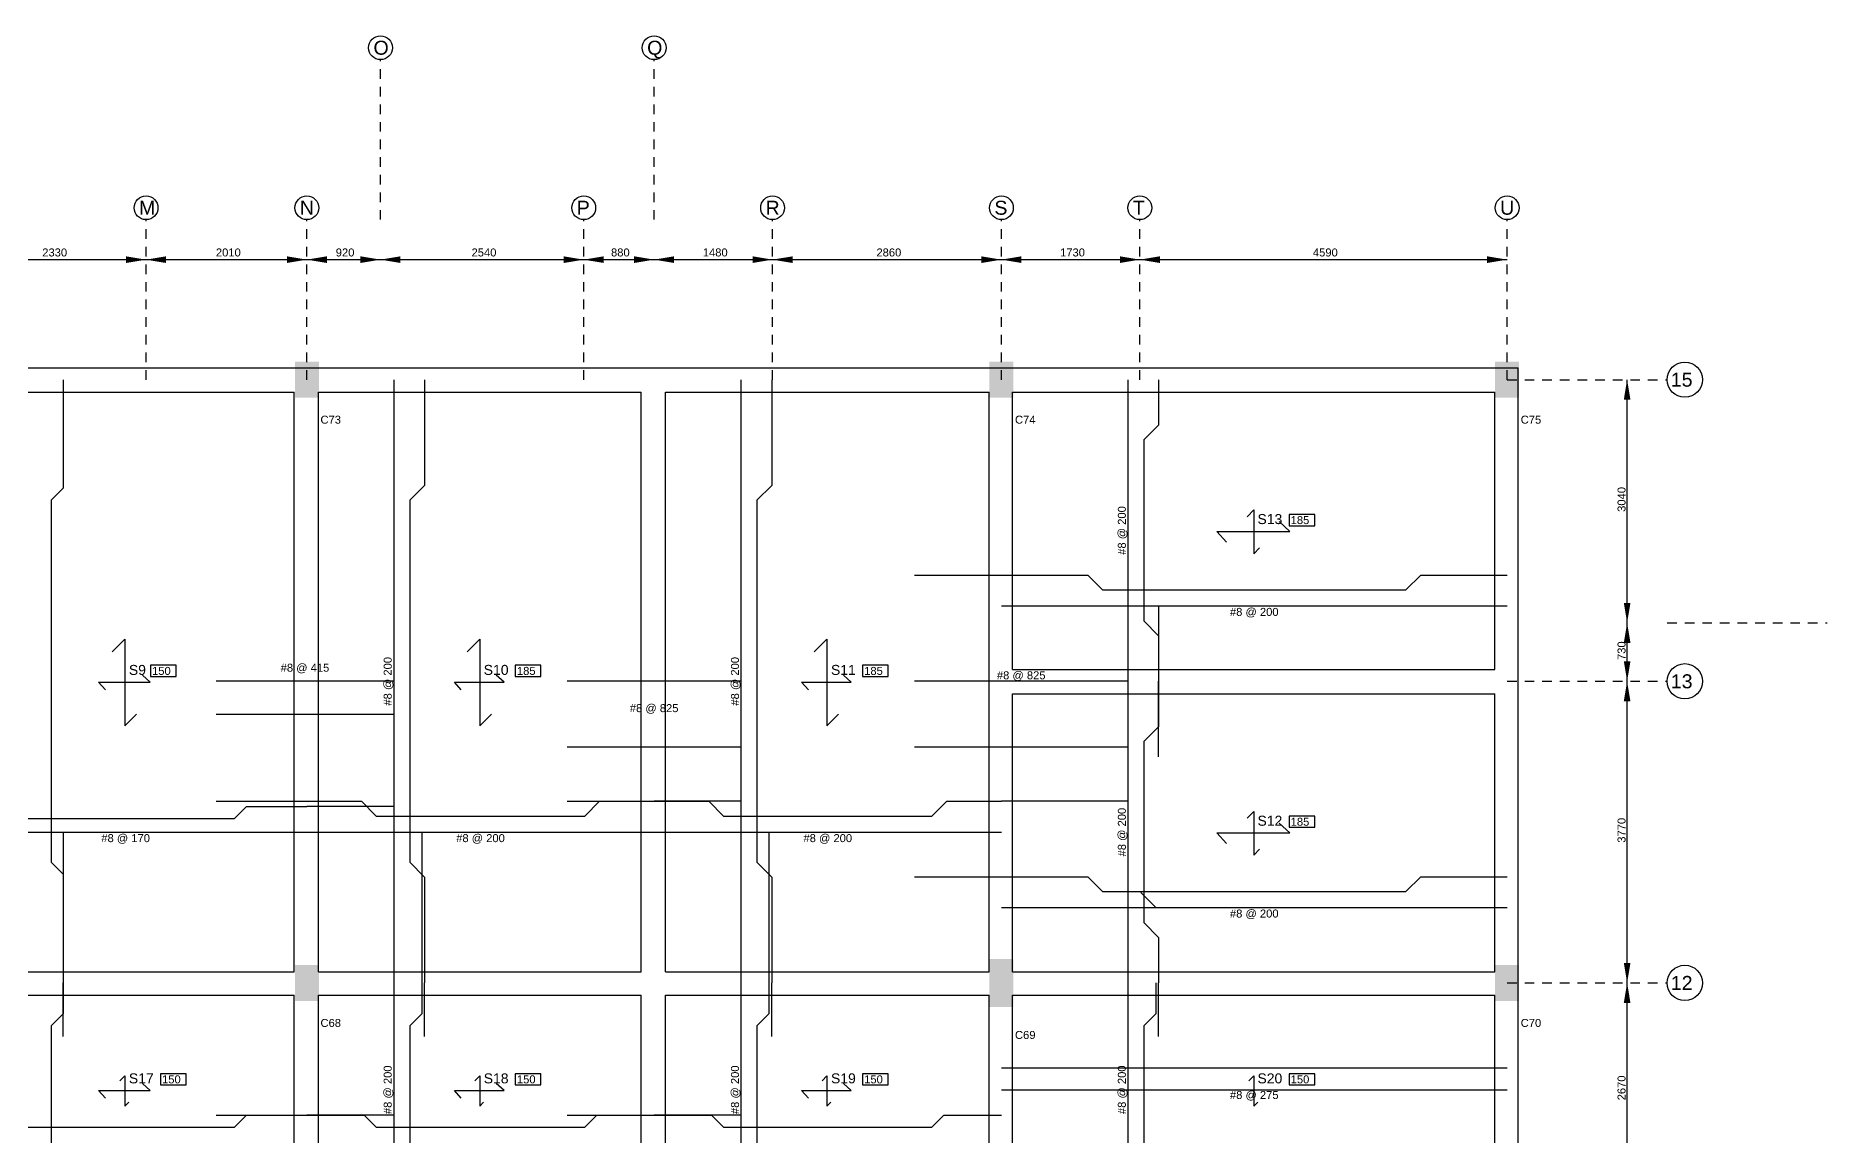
# Model space of a CAD drawing. Extents: x 26.9 to 91.8, y -5 to 59.7.
# Drawn here: x 47.17 to 69.56, y 45.94 to 59.68 of the extents above; entities that cross this region are included whole.
import ezdxf
from ezdxf.enums import TextEntityAlignment as Align

# ---------------------------------------------------------------- set-up
doc = ezdxf.new("R2010")
doc.units = 0
doc.linetypes.add('ACAD_ISO02W100', pattern=[15, 12, -3])
for name, color, linetype in [('CenterLine', 253, 'CONTINUOUS'), ('Column_Name', 4, 'CONTINUOUS'), ('Columns', 6, 'CONTINUOUS'), ('Grid_Dimension', 7, 'CONTINUOUS'), ('GridName', 7, 'CONTINUOUS'), ('Layout', 2, 'CONTINUOUS'), ('Reinforcement-Extra', 140, 'CONTINUOUS'), ('Reinforcement-Xdir', 1, 'CONTINUOUS'), ('Reinforcement-Ydir', 3, 'CONTINUOUS'), ('Slab_Icon', 6, 'CONTINUOUS'), ('Slab_Name', 4, 'CONTINUOUS'), ('Slab_Thick', 4, 'CONTINUOUS')]:
    doc.layers.add(name, color=color, linetype=linetype)
doc.styles.add('STRUDS_Arial', font='ARIAL.TTF', dxfattribs={"height": 0.04})
doc.styles.add('stylebar', font='ARIAL.TTF', dxfattribs={"height": 0.04})

msp = doc.modelspace()

# ---------------------------------------------------------------- linework, layer by layer
at = {"layer": 'CenterLine', "linetype": 'ACAD_ISO02W100', "ltscale": 0.01}
for p, q in [((51.478, 57.38), (51.478, 59.38)), ((54.898, 57.38), (54.898, 59.38)), ((48.548, 55.38), (48.548, 57.38)), ((50.558, 55.38), (50.558, 57.38)), ((54.018, 55.38), (54.018, 57.38)), ((56.378, 55.38), (56.378, 57.38)), ((59.238, 55.38), (59.238, 57.38)), ((60.968, 55.38), (60.968, 57.38)), ((65.558, 55.38), (65.558, 57.38)), ((65.558, 55.38), (67.558, 55.38)), ((67.558, 52.34), (69.558, 52.34)), ((65.558, 51.61), (67.558, 51.61)), ((65.558, 47.84), (67.558, 47.84))]:
    msp.add_line(p, q, dxfattribs=at)
at = {"layer": 'Columns'}
for points in [[(50.408, 55.155), (50.408, 55.605), (50.708, 55.155), (50.708, 55.605)], [(59.088, 55.155), (59.088, 55.605), (59.388, 55.155), (59.388, 55.605)], [(65.408, 55.155), (65.408, 55.605), (65.708, 55.155), (65.708, 55.605)], [(59.088, 47.54), (59.088, 48.14), (59.388, 47.54), (59.388, 48.14)], [(50.408, 47.615), (50.408, 48.065), (50.708, 47.615), (50.708, 48.065)], [(65.408, 47.615), (65.408, 48.065), (65.708, 47.615), (65.708, 48.065)]]:
    msp.add_solid(points, dxfattribs=at)
at = {"layer": 'Grid_Dimension'}
for p, q in [((46.218, 56.88), (48.548, 56.88)), ((48.548, 56.88), (50.558, 56.88)), ((50.558, 56.88), (51.478, 56.88)), ((51.478, 56.88), (54.018, 56.88)), ((54.018, 56.88), (54.898, 56.88)), ((54.898, 56.88), (56.378, 56.88)), ((56.378, 56.88), (59.238, 56.88)), ((59.238, 56.88), (60.968, 56.88)), ((60.968, 56.88), (65.558, 56.88)), ((67.058, 52.34), (67.058, 55.38)), ((67.058, 51.61), (67.058, 52.34)), ((67.058, 47.84), (67.058, 51.61)), ((67.058, 45.17), (67.058, 47.84))]:
    msp.add_line(p, q, dxfattribs=at)
for points in [[(48.548, 56.88), (48.298, 56.9216), (48.548, 56.88), (48.298, 56.8384)], [(48.548, 56.88), (48.798, 56.9216), (48.548, 56.88), (48.798, 56.8384)], [(50.558, 56.88), (50.308, 56.9216), (50.558, 56.88), (50.308, 56.8384)], [(50.558, 56.88), (50.808, 56.9216), (50.558, 56.88), (50.808, 56.8384)], [(51.478, 56.88), (51.228, 56.9216), (51.478, 56.88), (51.228, 56.8384)], [(51.478, 56.88), (51.728, 56.9216), (51.478, 56.88), (51.728, 56.8384)], [(54.018, 56.88), (53.768, 56.9216), (54.018, 56.88), (53.768, 56.8384)], [(54.018, 56.88), (54.268, 56.9216), (54.018, 56.88), (54.268, 56.8384)], [(54.898, 56.88), (54.648, 56.9216), (54.898, 56.88), (54.648, 56.8384)], [(54.898, 56.88), (55.148, 56.9216), (54.898, 56.88), (55.148, 56.8384)], [(56.378, 56.88), (56.128, 56.9216), (56.378, 56.88), (56.128, 56.8384)], [(56.378, 56.88), (56.628, 56.9216), (56.378, 56.88), (56.628, 56.8384)], [(59.238, 56.88), (58.988, 56.9216), (59.238, 56.88), (58.988, 56.8384)], [(59.238, 56.88), (59.488, 56.9216), (59.238, 56.88), (59.488, 56.8384)], [(60.968, 56.88), (60.718, 56.9216), (60.968, 56.88), (60.718, 56.8384)], [(60.968, 56.88), (61.218, 56.9216), (60.968, 56.88), (61.218, 56.8384)], [(65.558, 56.88), (65.308, 56.9216), (65.558, 56.88), (65.308, 56.8384)], [(67.058, 55.38), (67.0164, 55.13), (67.058, 55.38), (67.0996, 55.13)], [(67.058, 52.34), (67.0164, 52.59), (67.058, 52.34), (67.0996, 52.59)], [(67.058, 52.34), (67.0164, 52.09), (67.058, 52.34), (67.0996, 52.09)], [(67.058, 51.61), (67.0164, 51.86), (67.058, 51.61), (67.0996, 51.86)], [(67.058, 51.61), (67.0164, 51.36), (67.058, 51.61), (67.0996, 51.36)], [(67.058, 47.84), (67.0164, 48.09), (67.058, 47.84), (67.0996, 48.09)], [(67.058, 47.84), (67.0164, 47.59), (67.058, 47.84), (67.0996, 47.59)]]:
    msp.add_solid(points, dxfattribs=at)
at = {"layer": 'GridName'}
for centre, radius in [((51.478, 59.5287), 0.1487), ((54.898, 59.5287), 0.1487), ((48.548, 57.5287), 0.1487), ((50.558, 57.5287), 0.1487), ((54.018, 57.5287), 0.1487), ((56.378, 57.5287), 0.1487), ((59.238, 57.5287), 0.1487), ((60.968, 57.5287), 0.1487), ((65.558, 57.5287), 0.1487), ((67.7787, 55.38), 0.2207), ((67.7787, 51.61), 0.2207), ((67.7787, 47.84), 0.2207)]:
    msp.add_circle(centre, radius, dxfattribs=at)
at = {"layer": 'Layout'}
for p, q in [((45.8767, 55.526), (50.7014, 55.526)), ((50.3976, 55.526), (55.0399, 55.526)), ((54.7361, 55.526), (59.3785, 55.526)), ((59.0868, 55.526), (65.6979, 55.526)), ((65.6979, 51.4549), (65.6979, 55.526)), ((46.1684, 55.2222), (50.3976, 55.2222)), ((50.3976, 47.9792), (50.3976, 55.2222)), ((50.7014, 47.9792), (50.7014, 55.2222)), ((50.7014, 55.2222), (54.7361, 55.2222)), ((54.7361, 47.9792), (54.7361, 55.2222)), ((55.0399, 47.9792), (55.0399, 55.2222)), ((55.0399, 55.2222), (59.0868, 55.2222)), ((59.0868, 51.4549), (59.0868, 55.2222)), ((59.3785, 51.7587), (59.3785, 55.2222)), ((59.3785, 55.2222), (65.4063, 55.2222)), ((65.4063, 51.7587), (65.4063, 55.2222)), ((59.0868, 47.9792), (59.0868, 51.7587)), ((59.3785, 51.7587), (65.4063, 51.7587)), ((65.6979, 47.6875), (65.6979, 51.7587)), ((59.3785, 47.9792), (59.3785, 51.4549)), ((59.3785, 51.4549), (65.4063, 51.4549)), ((65.4063, 47.9792), (65.4063, 51.4549)), ((46.1684, 47.9792), (50.3976, 47.9792)), ((50.7014, 47.9792), (54.7361, 47.9792)), ((55.0399, 47.9792), (59.0868, 47.9792)), ((59.3785, 47.9792), (65.4063, 47.9792)), ((65.6979, 45.0139), (65.6979, 47.9792)), ((46.1684, 47.6875), (50.3976, 47.6875)), ((50.3976, 45.3177), (50.3976, 47.6875)), ((50.7014, 47.6875), (54.7361, 47.6875)), ((50.7014, 45.3177), (50.7014, 47.6875)), ((54.7361, 45.3177), (54.7361, 47.6875)), ((55.0399, 47.6875), (59.0868, 47.6875)), ((55.0399, 45.3177), (55.0399, 47.6875)), ((59.0868, 45.3177), (59.0868, 47.6875)), ((59.3785, 47.6875), (65.4063, 47.6875)), ((59.3785, 45.3177), (59.3785, 47.6875)), ((65.4063, 45.3177), (65.4063, 47.6875))]:
    msp.add_line(p, q, dxfattribs=at)
at = {"layer": 'Reinforcement-Extra'}
for p, q in [((51.643, 51.61), (49.4255, 51.61)), ((55.983, 51.61), (53.813, 51.61)), ((60.818, 51.61), (58.153, 51.61)), ((51.643, 51.195), (49.4255, 51.195)), ((55.983, 50.785), (53.813, 50.785)), ((60.818, 50.785), (58.153, 50.785))]:
    msp.add_line(p, q, dxfattribs=at)
at = {"layer": 'Reinforcement-Xdir'}
for p, q in [((60.818, 55.38), (60.818, 51.61)), ((61.203, 55.38), (61.203, 55.38)), ((61.203, 55.38), (61.203, 54.811)), ((61.203, 54.811), (61.018, 54.626)), ((61.018, 54.626), (61.018, 52.364)), ((61.203, 52.5525), (61.203, 51.61)), ((61.018, 52.364), (61.203, 52.179)), ((61.203, 52.179), (61.203, 51.61)), ((60.818, 51.61), (60.818, 47.84)), ((61.203, 51.61), (61.203, 51.041)), ((61.203, 50.6675), (61.203, 51.61)), ((61.203, 51.041), (61.018, 50.856)), ((61.018, 50.856), (61.018, 48.594)), ((49.4255, 50.11), (50.558, 50.11)), ((49.652, 49.895), (49.802, 50.045)), ((49.802, 50.045), (50.558, 50.045)), ((50.558, 50.11), (51.241, 50.11)), ((51.643, 50.045), (50.558, 50.045)), ((51.241, 50.11), (51.426, 49.925)), ((51.426, 49.925), (54.03, 49.925)), ((53.813, 50.11), (54.898, 50.11)), ((54.03, 49.925), (54.215, 50.11)), ((54.215, 50.11), (54.898, 50.11)), ((55.983, 50.11), (54.898, 50.11)), ((54.898, 50.11), (55.581, 50.11)), ((55.581, 50.11), (55.766, 49.925)), ((55.766, 49.925), (58.37, 49.925)), ((58.37, 49.925), (58.555, 50.11)), ((58.555, 50.11), (59.238, 50.11)), ((60.818, 50.11), (59.238, 50.11)), ((46.028, 49.725), (50.558, 49.725)), ((46.934, 49.895), (49.652, 49.895)), ((47.5105, 49.725), (47.5105, 47.84)), ((50.558, 49.725), (54.898, 49.725)), ((51.993, 49.725), (51.993, 47.84)), ((54.898, 49.725), (59.238, 49.725)), ((56.333, 49.725), (56.333, 47.84)), ((61.168, 48.7825), (60.9795, 48.971)), ((61.018, 48.594), (61.203, 48.409)), ((61.203, 48.409), (61.203, 47.84)), ((47.5105, 47.84), (47.5105, 47.456)), ((51.643, 47.84), (51.643, 45.17)), ((51.993, 47.84), (51.993, 47.456)), ((55.983, 47.84), (55.983, 45.17)), ((56.333, 47.84), (56.333, 47.456)), ((60.818, 47.84), (60.818, 45.17)), ((61.168, 47.84), (61.168, 47.456)), ((61.203, 47.1725), (61.203, 47.84)), ((47.5105, 47.456), (47.3605, 47.306)), ((47.3605, 47.306), (47.3605, 45.704)), ((51.993, 47.456), (51.843, 47.306)), ((51.843, 47.306), (51.843, 45.704)), ((56.333, 47.456), (56.183, 47.306)), ((56.183, 47.306), (56.183, 45.704)), ((61.168, 47.456), (61.018, 47.306)), ((61.018, 47.306), (61.018, 45.704))]:
    msp.add_line(p, q, dxfattribs=at)
at = {"layer": 'Reinforcement-Ydir'}
for p, q in [((47.5105, 55.38), (47.5105, 55.38)), ((47.5105, 55.38), (47.5105, 54.022)), ((51.643, 55.38), (51.643, 47.84)), ((52.028, 55.38), (52.028, 55.38)), ((52.028, 55.38), (52.028, 54.057)), ((55.983, 55.38), (55.983, 47.84)), ((56.368, 55.38), (56.368, 55.38)), ((56.368, 55.38), (56.368, 54.057)), ((47.5105, 54.022), (47.3605, 53.872)), ((52.028, 54.057), (51.843, 53.872)), ((56.368, 54.057), (56.183, 53.872)), ((47.3605, 53.872), (47.3605, 49.348)), ((51.843, 53.872), (51.843, 49.348)), ((56.183, 53.872), (56.183, 49.348)), ((58.153, 52.9375), (59.238, 52.9375)), ((59.238, 52.9375), (60.317, 52.9375)), ((60.317, 52.9375), (60.502, 52.7525)), ((64.294, 52.7525), (64.479, 52.9375)), ((64.479, 52.9375), (65.558, 52.9375)), ((65.558, 52.9375), (65.558, 52.9375)), ((60.502, 52.7525), (64.294, 52.7525)), ((59.238, 52.5525), (65.558, 52.5525)), ((47.3605, 49.348), (47.5105, 49.198)), ((51.843, 49.348), (52.028, 49.163)), ((56.183, 49.348), (56.368, 49.163)), ((47.5105, 49.198), (47.5105, 47.84)), ((52.028, 49.163), (52.028, 47.84)), ((56.368, 49.163), (56.368, 47.84)), ((58.153, 49.1675), (59.238, 49.1675)), ((59.238, 49.1675), (60.317, 49.1675)), ((60.317, 49.1675), (60.502, 48.9825)), ((64.294, 48.9825), (64.479, 49.1675)), ((64.479, 49.1675), (65.558, 49.1675)), ((65.558, 49.1675), (65.558, 49.1675)), ((60.502, 48.9825), (64.294, 48.9825)), ((59.238, 48.7825), (65.558, 48.7825)), ((47.5105, 47.1725), (47.5105, 47.84)), ((52.028, 47.1725), (52.028, 47.84)), ((56.368, 47.1725), (56.368, 47.84)), ((59.238, 46.78), (65.558, 46.78)), ((59.238, 46.505), (65.558, 46.505)), ((49.4255, 46.1875), (50.558, 46.1875)), ((49.652, 46.0375), (49.802, 46.1875)), ((49.802, 46.1875), (50.558, 46.1875)), ((51.643, 46.1875), (50.558, 46.1875)), ((50.558, 46.1875), (51.276, 46.1875)), ((51.276, 46.1875), (51.426, 46.0375)), ((53.813, 46.1875), (54.898, 46.1875)), ((54.03, 46.0375), (54.18, 46.1875)), ((54.18, 46.1875), (54.898, 46.1875)), ((55.983, 46.1875), (54.898, 46.1875)), ((54.898, 46.1875), (55.616, 46.1875)), ((55.616, 46.1875), (55.766, 46.0375)), ((58.37, 46.0375), (58.52, 46.1875)), ((58.52, 46.1875), (59.238, 46.1875)), ((59.238, 46.1875), (59.238, 46.1875)), ((46.934, 46.0375), (49.652, 46.0375)), ((51.426, 46.0375), (54.03, 46.0375)), ((55.766, 46.0375), (58.37, 46.0375))]:
    msp.add_line(p, q, dxfattribs=at)
at = {"layer": 'Slab_Icon'}
for p, q in [((62.3073, 53.6667), (62.3924, 53.7517)), ((62.3924, 53.7517), (62.3924, 53.2049)), ((62.842, 53.4844), (62.7083, 53.6059)), ((62.0521, 53.3507), (61.9306, 53.4844)), ((61.9306, 53.4844), (62.842, 53.4844)), ((62.3924, 53.2049), (62.4653, 53.2778)), ((48.125, 51.9774), (48.283, 52.1354)), ((48.283, 52.1354), (48.283, 51.0538)), ((52.5608, 51.9774), (52.7188, 52.1354)), ((52.7188, 52.1354), (52.7188, 51.0538)), ((56.8993, 51.9774), (57.0573, 52.1354)), ((57.0573, 52.1354), (57.0573, 51.0538)), ((48.0399, 51.5035), (47.9549, 51.6007)), ((47.9549, 51.6007), (48.599, 51.6007)), ((48.599, 51.6007), (48.5017, 51.6858)), ((52.4878, 51.5035), (52.4028, 51.6007)), ((52.4028, 51.6007), (53.0226, 51.6007)), ((53.0226, 51.6007), (52.9253, 51.6858)), ((56.8264, 51.5035), (56.7413, 51.6007)), ((56.7413, 51.6007), (57.3611, 51.6007)), ((57.3611, 51.6007), (57.2639, 51.6858)), ((48.283, 51.0538), (48.4288, 51.1997)), ((52.7188, 51.0538), (52.8646, 51.1997)), ((57.0573, 51.0538), (57.2031, 51.1997)), ((62.3073, 49.8993), (62.3924, 49.9844)), ((62.3924, 49.9844), (62.3924, 49.4375)), ((62.0521, 49.5833), (61.9306, 49.717)), ((61.9306, 49.717), (62.842, 49.717)), ((62.842, 49.717), (62.7083, 49.8385)), ((62.3924, 49.4375), (62.4653, 49.5104)), ((48.2222, 46.6181), (48.283, 46.6788)), ((48.283, 46.6788), (48.283, 46.3021)), ((48.599, 46.4965), (48.5017, 46.5816)), ((52.658, 46.6181), (52.7188, 46.6788)), ((52.7188, 46.6788), (52.7188, 46.3021)), ((53.0226, 46.4965), (52.9253, 46.5816)), ((56.9965, 46.6181), (57.0573, 46.6788)), ((57.0573, 46.6788), (57.0573, 46.3021)), ((57.3611, 46.4965), (57.2639, 46.5816)), ((62.3316, 46.6181), (62.3924, 46.6788)), ((62.3924, 46.6788), (62.3924, 46.3021)), ((48.0399, 46.3993), (47.9549, 46.4965)), ((47.9549, 46.4965), (48.599, 46.4965)), ((48.283, 46.3021), (48.3316, 46.3507)), ((52.4878, 46.3993), (52.4028, 46.4965)), ((52.4028, 46.4965), (53.0226, 46.4965)), ((52.7188, 46.3021), (52.7674, 46.3507)), ((56.8264, 46.3993), (56.7413, 46.4965)), ((56.7413, 46.4965), (57.3611, 46.4965)), ((57.0573, 46.3021), (57.1059, 46.3507)), ((62.3924, 46.3021), (62.441, 46.3507))]:
    msp.add_line(p, q, dxfattribs=at)
at = {"layer": 'Slab_Thick'}
for p, q in [((63.153, 53.695), (62.833, 53.695)), ((62.833, 53.695), (62.833, 53.555)), ((62.833, 53.555), (63.153, 53.555)), ((63.153, 53.555), (63.153, 53.695)), ((48.923, 51.81), (48.603, 51.81)), ((48.603, 51.81), (48.603, 51.67)), ((48.923, 51.67), (48.923, 51.81)), ((53.483, 51.81), (53.163, 51.81)), ((53.163, 51.81), (53.163, 51.67)), ((53.483, 51.67), (53.483, 51.81)), ((57.823, 51.81), (57.503, 51.81)), ((57.503, 51.81), (57.503, 51.67)), ((57.823, 51.67), (57.823, 51.81)), ((48.603, 51.67), (48.923, 51.67)), ((53.163, 51.67), (53.483, 51.67)), ((57.503, 51.67), (57.823, 51.67)), ((63.153, 49.925), (62.833, 49.925)), ((62.833, 49.925), (62.833, 49.785)), ((63.153, 49.785), (63.153, 49.925)), ((62.833, 49.785), (63.153, 49.785)), ((49.048, 46.705), (48.728, 46.705)), ((48.728, 46.705), (48.728, 46.565)), ((49.048, 46.565), (49.048, 46.705)), ((53.483, 46.705), (53.163, 46.705)), ((53.163, 46.705), (53.163, 46.565)), ((53.483, 46.565), (53.483, 46.705)), ((57.823, 46.705), (57.503, 46.705)), ((57.503, 46.705), (57.503, 46.565)), ((57.823, 46.565), (57.823, 46.705)), ((63.153, 46.705), (62.833, 46.705)), ((62.833, 46.705), (62.833, 46.565)), ((63.153, 46.565), (63.153, 46.705)), ((48.728, 46.565), (49.048, 46.565)), ((53.163, 46.565), (53.483, 46.565)), ((57.503, 46.565), (57.823, 46.565)), ((62.833, 46.565), (63.153, 46.565))]:
    msp.add_line(p, q, dxfattribs=at)

# ---------------------------------------------------------------- texts
at = {"layer": 'Column_Name', "style": 'STRUDS_Arial'}
for s, p in [('C73', (50.728, 54.83)), ('C74', (59.408, 54.83)), ('C75', (65.728, 54.83)), ('C68', (50.728, 47.29)), ('C69', (59.408, 47.14)), ('C70', (65.728, 47.29))]:
    msp.add_text(s, height=0.1, dxfattribs=at).set_placement(p)
at = {"layer": 'Grid_Dimension', "style": 'stylebar'}
for s, p in [('2330', (47.251, 56.92)), ('2010', (49.421, 56.92)), ('920', (50.919, 56.92)), ('2540', (52.616, 56.92)), ('880', (54.359, 56.92)), ('1480', (55.506, 56.92)), ('2860', (57.676, 56.92)), ('1730', (59.971, 56.92)), ('4590', (63.131, 56.92))]:
    msp.add_text(s, height=0.1, dxfattribs=at).set_placement(p)
for s, p in [('3040', (67.038, 53.728)), ('730', (67.038, 51.876)), ('3770', (67.038, 49.593)), ('2670', (67.038, 46.373))]:
    msp.add_text(s, height=0.1, rotation=90, dxfattribs=at).set_placement(p)
at = {"layer": 'GridName', "style": 'STRUDS_Arial'}
for s, p in [('O', (51.3905, 59.4412)), ('Q', (54.8105, 59.4412)), ('M', (48.4605, 57.4412)), ('N', (50.4705, 57.4412)), ('P', (53.9305, 57.4412)), ('R', (56.2905, 57.4412)), ('S', (59.1505, 57.4412)), ('T', (60.8805, 57.4412)), ('U', (65.4705, 57.4412)), ('15', (67.6037, 55.2925)), ('13', (67.6037, 51.5225)), ('12', (67.6037, 47.7525))]:
    msp.add_text(s, height=0.175, dxfattribs=at).set_placement(p)
at = {"layer": 'Reinforcement-Extra', "style": 'STRUDS_Arial'}
for s, p in [('#8 @ 415', (50.5342, 51.73)), ('#8 @ 825', (59.4855, 51.635)), ('#8 @ 825', (54.898, 51.225))]:
    msp.add_text(s, height=0.1, dxfattribs=at).set_placement(p, align=Align.CENTER)
at = {"layer": 'Reinforcement-Xdir', "style": 'STRUDS_Arial'}
for p in [(60.793, 53.495), (60.793, 49.725), (51.618, 46.505), (55.958, 46.505), (60.793, 46.505)]:
    msp.add_text('#8 @ 200', height=0.1, rotation=90, dxfattribs=at).set_placement(p, align=Align.CENTER)
for s, p in [('#8 @ 170', (48.293, 49.6)), ('#8 @ 200', (52.728, 49.6)), ('#8 @ 200', (57.068, 49.6))]:
    msp.add_text(s, height=0.1, dxfattribs=at).set_placement(p, align=Align.CENTER)
at = {"layer": 'Reinforcement-Ydir', "style": 'STRUDS_Arial'}
for s, p in [('#8 @ 200', (62.398, 52.4275)), ('#8 @ 200', (62.398, 48.6575)), ('#8 @ 275', (62.398, 46.39))]:
    msp.add_text(s, height=0.1, dxfattribs=at).set_placement(p, align=Align.CENTER)
for p in [(51.618, 51.61), (55.958, 51.61)]:
    msp.add_text('#8 @ 200', height=0.1, rotation=90, dxfattribs=at).set_placement(p, align=Align.CENTER)
at = {"layer": 'Slab_Name', "style": 'STRUDS_Arial'}
for s, p in [('S13', (62.438, 53.575)), ('S9', (48.333, 51.69)), ('S10', (52.768, 51.69)), ('S11', (57.108, 51.69)), ('S12', (62.438, 49.805)), ('S17', (48.333, 46.585)), ('S18', (52.768, 46.585)), ('S19', (57.108, 46.585)), ('S20', (62.438, 46.585))]:
    msp.add_text(s, height=0.125, dxfattribs=at).set_placement(p)
at = {"layer": 'Slab_Thick', "style": 'STRUDS_Arial'}
for s, p in [('185', (62.853, 53.575)), ('150', (48.623, 51.69)), ('185', (53.183, 51.69)), ('185', (57.523, 51.69)), ('185', (62.853, 49.805)), ('150', (48.748, 46.585)), ('150', (53.183, 46.585)), ('150', (57.523, 46.585)), ('150', (62.853, 46.585))]:
    msp.add_text(s, height=0.1, dxfattribs=at).set_placement(p)

doc.saveas('drawing.dxf')
